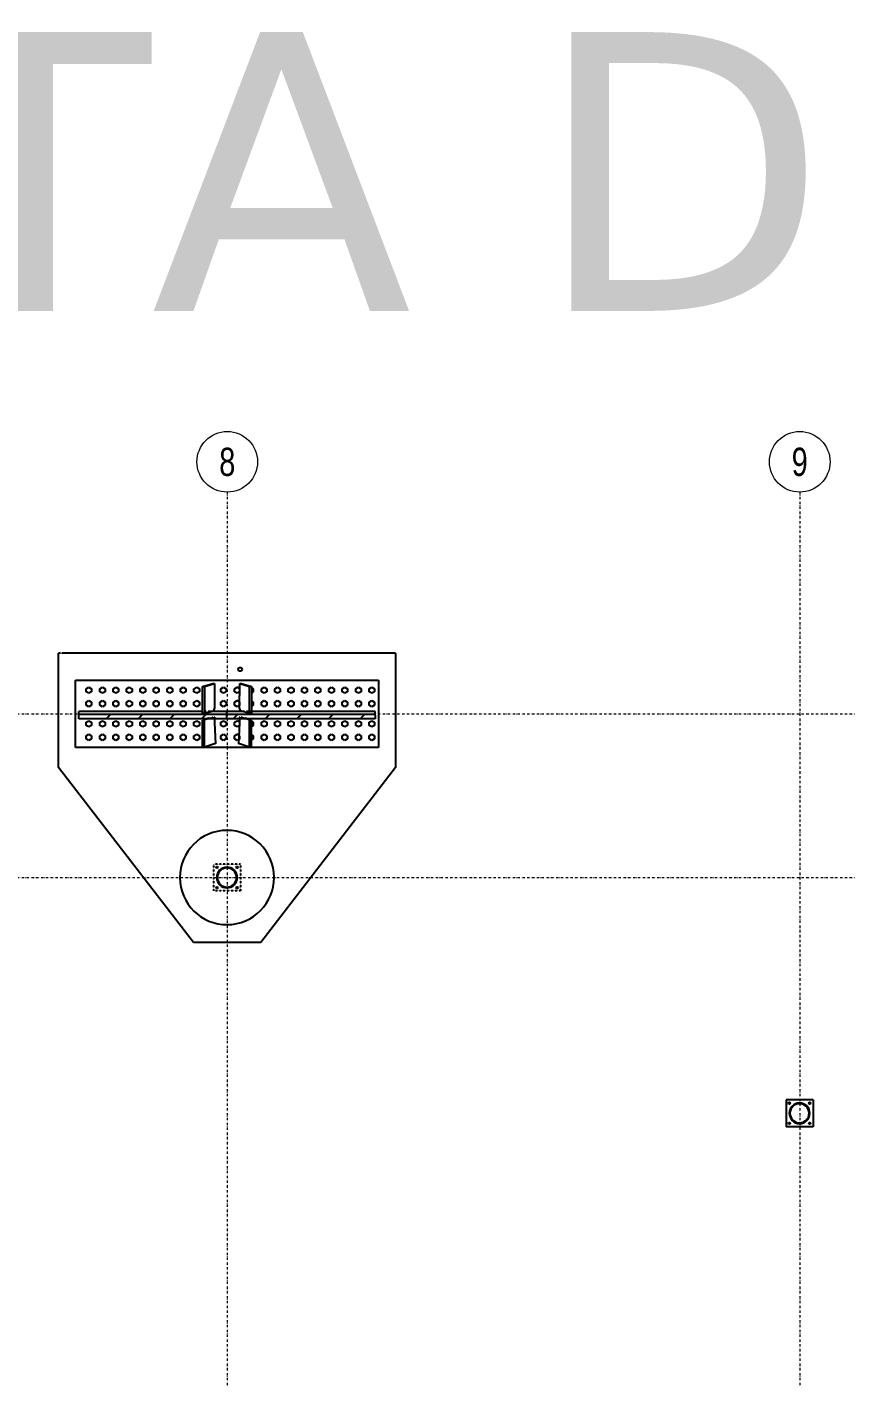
# Model space of a CAD drawing. Header units: millimetres. Extents: x 1541 to 289025, y -12015 to 47026.
# Drawn here: x 32009 to 32891, y -10231 to -8778 of the extents above; entities that cross this region are included whole.
import ezdxf
from ezdxf.enums import TextEntityAlignment as Align

# ---------------------------------------------------------------- set-up
doc = ezdxf.new("R2010")
doc.units = ezdxf.units.MM
doc.header["$LTSCALE"] = 0.1
for name, pattern in [('ACAD_ISO02W100', [15, 12, -3]), ('DASHDOTX2', [50.8, 25.4, -12.7, 0, -12.7]), ('DXK_LINE_DOT2', [3.9198, 1.9599, -1.9599]), ('Grid Line', [3.33375, 1.905, -0.47625, 0.47625, -0.47625])]:
    doc.linetypes.add(name, pattern=pattern)
doc.layers.get('0').update_dxf_attribs({"color": 255})
doc.layers.add('COTAS', color=8, linetype='Continuous')
doc.layers.add('TEXTO GENRAL', color=3, linetype='Continuous')
doc.layers.add('E_EJES', color=8, linetype='Continuous', lineweight=9)
doc.layers.add('E_EJES-1', color=8, linetype='Grid Line', lineweight=9)
doc.styles.add('Swis721 LtCn BT_1', font='swisscl.ttf', dxfattribs={"height": 0.42})
doc.styles.add('TEXTO GENERAL', font='verdana.ttf', dxfattribs={"height": 0.9})

# ---------------------------------------------------------------- blocks, each defined once
blk = doc.blocks.new('Grid - CNI_NOMBRE EJES-372759-_26_00m_LOC COLUMNAS Y MUROS PISO 7')
at = {"layer": 'E_EJES'}
blk.add_circle((0, 0), 0.003, dxfattribs=at)

msp = doc.modelspace()

# ---------------------------------------------------------------- hatches: boundary and pattern name
at = {"linetype": 'Continuous'}
h = msp.add_hatch(dxfattribs=at)
h.set_pattern_fill('', scale=7.611392, style=0, pattern_type=0)
h.set_pattern_definition([(45, (32065.053, -9517.53), (-17.088, 17.088), [])])
h.paths.add_polyline_path([(32384, -9517.5), (32065.1, -9517.5), (32065.1, -9518.3), (32065.2, -9522.2), (32383.8, -9522.2), (32384, -9518.3)])
h = msp.add_hatch(dxfattribs=at)
h.set_pattern_fill('', scale=7.611392, style=0, pattern_type=0)
h.set_pattern_definition([(45, (32235.357, -9690.706), (-17.088, 17.088), [])])
h.paths.add_polyline_path([(32235.6, -9692.9), (32235.4, -9690.7), (32234.7, -9688.6), (32233.7, -9686.7), (32232.3, -9685), (32230.7, -9683.7), (32228.7, -9682.6), (32226.7, -9682), (32224.5, -9681.8), (32222.4, -9682), (32220.3, -9682.6), (32218.4, -9683.7), (32216.7, -9685), (32215.3, -9686.7), (32214.3, -9688.6), (32213.7, -9690.7), (32213.5, -9692.9), (32213.7, -9695), (32214.3, -9697.1), (32215.3, -9699), (32216.7, -9700.7), (32218.4, -9702.1), (32220.3, -9703.1), (32222.4, -9703.7), (32224.5, -9703.9), (32226.7, -9703.7), (32228.7, -9703.1), (32230.7, -9702.1), (32232.3, -9700.7), (32233.7, -9699), (32234.7, -9697.1), (32235.4, -9695)])
h.paths.add_polyline_path([(32234.1, -9696.8), (32233.1, -9698.6), (32231.8, -9700.2), (32230.3, -9701.5), (32228.5, -9702.4), (32226.5, -9703), (32224.5, -9703.2), (32222.5, -9703), (32220.6, -9702.4), (32218.8, -9701.5), (32217.2, -9700.2), (32215.9, -9698.6), (32215, -9696.8), (32214.4, -9694.9), (32214.2, -9692.9), (32214.4, -9690.8), (32215, -9688.9), (32215.9, -9687.1), (32217.2, -9685.6), (32218.8, -9684.3), (32220.6, -9683.3), (32222.5, -9682.7), (32224.5, -9682.5), (32226.5, -9682.7), (32228.5, -9683.3), (32230.3, -9684.3), (32231.8, -9685.6), (32233.1, -9687.1), (32234.1, -9688.9), (32234.6, -9690.8), (32234.8, -9692.9), (32234.6, -9694.9)])
h = msp.add_hatch(color=96, dxfattribs=at)
h.paths.add_polyline_path([(32851.7, -9946.6), (32851.5, -9944.4), (32850.9, -9942.4), (32849.9, -9940.4), (32848.5, -9938.8), (32846.8, -9937.4), (32844.9, -9936.4), (32842.8, -9935.7), (32840.7, -9935.5), (32838.5, -9935.7), (32836.4, -9936.4), (32834.5, -9937.4), (32832.9, -9938.8), (32831.5, -9940.4), (32830.5, -9942.4), (32829.8, -9944.4), (32829.6, -9946.6), (32829.8, -9948.7), (32830.5, -9950.8), (32831.5, -9952.7), (32832.9, -9954.4), (32834.5, -9955.8), (32836.4, -9956.8), (32838.5, -9957.4), (32840.7, -9957.6), (32842.8, -9957.4), (32844.9, -9956.8), (32846.8, -9955.8), (32848.5, -9954.4), (32849.9, -9952.7), (32850.9, -9950.8), (32851.5, -9948.7)])
h.paths.add_polyline_path([(32850.2, -9950.5), (32849.3, -9952.3), (32848, -9953.9), (32846.4, -9955.2), (32844.6, -9956.1), (32842.7, -9956.7), (32840.7, -9956.9), (32838.7, -9956.7), (32836.7, -9956.1), (32834.9, -9955.2), (32833.4, -9953.9), (32832.1, -9952.3), (32831.1, -9950.5), (32830.5, -9948.6), (32830.3, -9946.6), (32830.5, -9944.6), (32831.1, -9942.6), (32832.1, -9940.8), (32833.4, -9939.3), (32834.9, -9938), (32836.7, -9937), (32838.7, -9936.5), (32840.7, -9936.3), (32842.7, -9936.5), (32844.6, -9937), (32846.4, -9938), (32848, -9939.3), (32849.3, -9940.8), (32850.2, -9942.6), (32850.8, -9944.6), (32851, -9946.6), (32850.8, -9948.6)])

# ---------------------------------------------------------------- linework, layer by layer
at = {"color": 2, "linetype": 'Continuous'}
for p, q in [((32043.3, -9574.7), (32043.3, -9451.5)), ((32405.7, -9451.5), (32046.9, -9451.5)), ((32405.7, -9451.5), (32405.7, -9574.7)), ((32061.4, -9553), (32061.4, -9480.5)), ((32061.4, -9480.5), (32387.6, -9480.5)), ((32198.3, -9487.4), (32209.1, -9484.2)), ((32198.3, -9487.4), (32200.2, -9487.3)), ((32198.3, -9516.4), (32198.3, -9487.4)), ((32200.2, -9487.3), (32210.9, -9484.2)), ((32200.2, -9487.3), (32200.2, -9516.3)), ((32209.1, -9484.2), (32210.9, -9484.2)), ((32210.9, -9484.2), (32210.9, -9510.3)), ((32238.1, -9510.3), (32238.2, -9484.2)), ((32238.2, -9484.2), (32239.9, -9484.2)), ((32238.2, -9484.2), (32248.9, -9487.3)), ((32239.9, -9484.2), (32250.8, -9487.4)), ((32248.9, -9516.3), (32248.9, -9487.3)), ((32248.9, -9487.3), (32250.8, -9487.4)), ((32250.8, -9487.4), (32250.8, -9516.4)), ((32387.6, -9480.5), (32387.6, -9553)), ((32065.1, -9517.5), (32065.1, -9514.4)), ((32198.3, -9514.4), (32065.1, -9514.4)), ((32065.1, -9518.3), (32065.1, -9517.5)), ((32384, -9517.5), (32065.1, -9517.5)), ((32065.1, -9522.2), (32065.1, -9518.3)), ((32065.2, -9522.2), (32065.1, -9518.3)), ((32200.2, -9516.3), (32198.3, -9516.4)), ((32200.2, -9516.3), (32210.1, -9513.4)), ((32242.2, -9514.4), (32206.8, -9514.4)), ((32210.9, -9510.3), (32210.1, -9513.4)), ((32210.9, -9520.2), (32211, -9522.2)), ((32238.9, -9513.4), (32238.1, -9510.3)), ((32238.1, -9520.2), (32238.1, -9522.2)), ((32248.9, -9516.3), (32238.9, -9513.4)), ((32250.8, -9516.4), (32248.9, -9516.3)), ((32384, -9514.4), (32250.8, -9514.4)), ((32384, -9518.3), (32383.8, -9522.2)), ((32384, -9517.5), (32384, -9514.4)), ((32384, -9518.3), (32384, -9517.5)), ((32384, -9518.3), (32384, -9522.2)), ((32065.2, -9522.2), (32065.1, -9522.2)), ((32383.8, -9522.2), (32065.2, -9522.2)), ((32202.5, -9522.2), (32198.3, -9523.5)), ((32198.3, -9523.5), (32200.2, -9523.4)), ((32198.3, -9552.6), (32198.3, -9523.5)), ((32204.3, -9522.2), (32200.2, -9523.4)), ((32200.2, -9552.5), (32200.2, -9523.4)), ((32211, -9522.2), (32211.2, -9526.4)), ((32211.2, -9526.4), (32212.2, -9548.9)), ((32237.9, -9526.4), (32236.8, -9548.9)), ((32238.1, -9522.2), (32237.9, -9526.4)), ((32248.9, -9523.4), (32244.8, -9522.2)), ((32250.8, -9523.5), (32246.5, -9522.2)), ((32248.9, -9552.5), (32248.9, -9523.4)), ((32248.9, -9523.4), (32250.8, -9523.5)), ((32250.8, -9552.6), (32250.8, -9523.5)), ((32384, -9522.2), (32383.8, -9522.2)), ((32211.2, -9549.2), (32200.2, -9552.5)), ((32212.2, -9548.9), (32211.2, -9549.2)), ((32237.9, -9549.2), (32236.8, -9548.9)), ((32248.9, -9552.5), (32237.9, -9549.2)), ((32387.6, -9553), (32061.4, -9553)), ((32198.3, -9552.6), (32200.2, -9552.5)), ((32248.9, -9552.5), (32250.8, -9552.6)), ((32188.3, -9763), (32043.3, -9574.7)), ((32405.7, -9574.7), (32260.8, -9763)), ((32260.8, -9763), (32188.3, -9763)), ((32855.2, -9932.1), (32826.2, -9932.1)), ((32826.2, -9932.1), (32826.2, -9961.1)), ((32855.2, -9932.1), (32855.2, -9961.1)), ((32855.2, -9961.1), (32826.2, -9961.1))]:
    msp.add_line(p, q, dxfattribs=at)
at = {"color": 7, "linetype": 'DXK_LINE_DOT2'}
for p, q in [((32046.9, -9451.5), (32043.3, -9451.5)), ((32206.8, -9514.4), (32198.3, -9514.4)), ((32209.1, -9520.2), (32202.5, -9522.2)), ((32210.9, -9520.2), (32204.3, -9522.2)), ((32210.9, -9520.2), (32209.1, -9520.2)), ((32239.9, -9520.2), (32238.1, -9520.2)), ((32244.8, -9522.2), (32238.1, -9520.2)), ((32246.5, -9522.2), (32239.9, -9520.2)), ((32250.8, -9514.4), (32242.2, -9514.4)), ((32239, -9678.4), (32210, -9678.4)), ((32210, -9678.4), (32210, -9707.4)), ((32239, -9678.4), (32239, -9707.4)), ((32239, -9707.4), (32210, -9707.4))]:
    msp.add_line(p, q, dxfattribs=at)
at = {"color": 7, "linetype": 'Continuous'}
for p, q in [((32073, -9489.7), (32075.9, -9488)), ((32073, -9493), (32073, -9489.7)), ((32075.9, -9488), (32078.8, -9489.7)), ((32078.8, -9489.7), (32078.8, -9493)), ((32087.5, -9489.7), (32090.4, -9488)), ((32087.5, -9493), (32087.5, -9489.7)), ((32090.4, -9488), (32093.3, -9489.7)), ((32093.3, -9489.7), (32093.3, -9493)), ((32102, -9489.7), (32104.9, -9488)), ((32102, -9493), (32102, -9489.7)), ((32104.9, -9488), (32107.8, -9489.7)), ((32107.8, -9489.7), (32107.8, -9493)), ((32116.5, -9489.7), (32119.4, -9488)), ((32116.5, -9493), (32116.5, -9489.7)), ((32119.4, -9488), (32122.3, -9489.7)), ((32122.3, -9489.7), (32122.3, -9493)), ((32131, -9489.7), (32133.9, -9488)), ((32131, -9493), (32131, -9489.7)), ((32133.9, -9488), (32136.8, -9489.7)), ((32136.8, -9489.7), (32136.8, -9493)), ((32145.5, -9489.7), (32148.4, -9488)), ((32145.5, -9493), (32145.5, -9489.7)), ((32148.4, -9488), (32151.3, -9489.7)), ((32151.3, -9489.7), (32151.3, -9493)), ((32160, -9489.7), (32162.9, -9488)), ((32160, -9493), (32160, -9489.7)), ((32162.9, -9488), (32165.8, -9489.7)), ((32165.8, -9489.7), (32165.8, -9493)), ((32174.5, -9489.7), (32177.4, -9488)), ((32174.5, -9493), (32174.5, -9489.7)), ((32177.4, -9488), (32180.3, -9489.7)), ((32180.3, -9489.7), (32180.3, -9493)), ((32189, -9489.7), (32191.9, -9488)), ((32189, -9493), (32189, -9489.7)), ((32191.9, -9488), (32194.8, -9489.7)), ((32194.8, -9489.7), (32194.8, -9493)), ((32218, -9489.7), (32220.9, -9488)), ((32218, -9493), (32218, -9489.7)), ((32220.9, -9488), (32223.8, -9489.7)), ((32223.8, -9489.7), (32223.8, -9493)), ((32232.5, -9489.7), (32235.4, -9488)), ((32232.5, -9493), (32232.5, -9489.7)), ((32238.3, -9489.7), (32235.4, -9488)), ((32238.3, -9493), (32238.3, -9489.7)), ((32250.8, -9488.5), (32252.8, -9489.7)), ((32252.8, -9489.7), (32252.8, -9493)), ((32261.5, -9489.7), (32264.4, -9488)), ((32261.5, -9493), (32261.5, -9489.7)), ((32264.4, -9488), (32267.3, -9489.7)), ((32267.3, -9489.7), (32267.3, -9493)), ((32276, -9489.7), (32278.9, -9488)), ((32276, -9493), (32276, -9489.7)), ((32278.9, -9488), (32281.8, -9489.7)), ((32281.8, -9489.7), (32281.8, -9493)), ((32290.5, -9489.7), (32293.4, -9488)), ((32290.5, -9493), (32290.5, -9489.7)), ((32293.4, -9488), (32296.3, -9489.7)), ((32296.3, -9489.7), (32296.3, -9493)), ((32305, -9489.7), (32307.9, -9488)), ((32305, -9493), (32305, -9489.7)), ((32307.9, -9488), (32310.8, -9489.7)), ((32310.8, -9489.7), (32310.8, -9493)), ((32319.5, -9489.7), (32322.4, -9488)), ((32319.5, -9493), (32319.5, -9489.7)), ((32322.4, -9488), (32325.3, -9489.7)), ((32325.3, -9489.7), (32325.3, -9493)), ((32334, -9489.7), (32336.9, -9488)), ((32334, -9493), (32334, -9489.7)), ((32336.9, -9488), (32339.8, -9489.7)), ((32339.8, -9489.7), (32339.8, -9493)), ((32348.5, -9489.7), (32351.4, -9488)), ((32348.5, -9493), (32348.5, -9489.7)), ((32351.4, -9488), (32354.3, -9489.7)), ((32354.3, -9489.7), (32354.3, -9493)), ((32363, -9489.7), (32365.9, -9488)), ((32363, -9493), (32363, -9489.7)), ((32365.9, -9488), (32368.8, -9489.7)), ((32368.8, -9489.7), (32368.8, -9493)), ((32377.5, -9489.7), (32380.4, -9488)), ((32377.5, -9493), (32377.5, -9489.7)), ((32380.4, -9488), (32383.3, -9489.7)), ((32383.3, -9489.7), (32383.3, -9493)), ((32075.9, -9494.7), (32073, -9493)), ((32073, -9504.2), (32075.9, -9502.5)), ((32073, -9507.5), (32073, -9504.2)), ((32078.8, -9493), (32075.9, -9494.7)), ((32075.9, -9502.5), (32078.8, -9504.2)), ((32078.8, -9504.2), (32078.8, -9507.5)), ((32090.4, -9494.7), (32087.5, -9493)), ((32087.5, -9504.2), (32090.4, -9502.5)), ((32087.5, -9507.5), (32087.5, -9504.2)), ((32093.3, -9493), (32090.4, -9494.7)), ((32090.4, -9502.5), (32093.3, -9504.2)), ((32093.3, -9504.2), (32093.3, -9507.5)), ((32104.9, -9494.7), (32102, -9493)), ((32102, -9504.2), (32104.9, -9502.5)), ((32102, -9507.5), (32102, -9504.2)), ((32107.8, -9493), (32104.9, -9494.7)), ((32104.9, -9502.5), (32107.8, -9504.2)), ((32107.8, -9504.2), (32107.8, -9507.5)), ((32119.4, -9494.7), (32116.5, -9493)), ((32116.5, -9504.2), (32119.4, -9502.5)), ((32116.5, -9507.5), (32116.5, -9504.2)), ((32122.3, -9493), (32119.4, -9494.7)), ((32119.4, -9502.5), (32122.3, -9504.2)), ((32122.3, -9504.2), (32122.3, -9507.5)), ((32133.9, -9494.7), (32131, -9493)), ((32131, -9504.2), (32133.9, -9502.5)), ((32131, -9507.5), (32131, -9504.2)), ((32136.8, -9493), (32133.9, -9494.7)), ((32133.9, -9502.5), (32136.8, -9504.2)), ((32136.8, -9504.2), (32136.8, -9507.5)), ((32148.4, -9494.7), (32145.5, -9493)), ((32145.5, -9504.2), (32148.4, -9502.5)), ((32145.5, -9507.5), (32145.5, -9504.2)), ((32151.3, -9493), (32148.4, -9494.7)), ((32148.4, -9502.5), (32151.3, -9504.2)), ((32151.3, -9504.2), (32151.3, -9507.5)), ((32162.9, -9494.7), (32160, -9493)), ((32160, -9504.2), (32162.9, -9502.5)), ((32160, -9507.5), (32160, -9504.2)), ((32165.8, -9493), (32162.9, -9494.7)), ((32162.9, -9502.5), (32165.8, -9504.2)), ((32165.8, -9504.2), (32165.8, -9507.5)), ((32177.4, -9494.7), (32174.5, -9493)), ((32174.5, -9504.2), (32177.4, -9502.5)), ((32174.5, -9507.5), (32174.5, -9504.2)), ((32180.3, -9493), (32177.4, -9494.7)), ((32177.4, -9502.5), (32180.3, -9504.2)), ((32180.3, -9504.2), (32180.3, -9507.5)), ((32191.9, -9494.7), (32189, -9493)), ((32189, -9504.2), (32191.9, -9502.5)), ((32189, -9507.5), (32189, -9504.2)), ((32194.8, -9493), (32191.9, -9494.7)), ((32191.9, -9502.5), (32194.8, -9504.2)), ((32194.8, -9504.2), (32194.8, -9507.5)), ((32220.9, -9494.7), (32218, -9493)), ((32218, -9504.2), (32220.9, -9502.5)), ((32218, -9507.5), (32218, -9504.2)), ((32223.8, -9493), (32220.9, -9494.7)), ((32220.9, -9502.5), (32223.8, -9504.2)), ((32223.8, -9504.2), (32223.8, -9507.5)), ((32235.4, -9494.7), (32232.5, -9493)), ((32232.5, -9504.2), (32235.4, -9502.5)), ((32232.5, -9507.5), (32232.5, -9504.2)), ((32238.3, -9493), (32235.4, -9494.7)), ((32238.3, -9504.2), (32235.4, -9502.5)), ((32238.3, -9507.5), (32238.3, -9504.2)), ((32252.8, -9493), (32250.8, -9494.2)), ((32250.8, -9503), (32252.8, -9504.2)), ((32252.8, -9504.2), (32252.8, -9507.5)), ((32264.4, -9494.7), (32261.5, -9493)), ((32261.5, -9504.2), (32264.4, -9502.5)), ((32261.5, -9507.5), (32261.5, -9504.2)), ((32267.3, -9493), (32264.4, -9494.7)), ((32264.4, -9502.5), (32267.3, -9504.2)), ((32267.3, -9504.2), (32267.3, -9507.5)), ((32278.9, -9494.7), (32276, -9493)), ((32276, -9504.2), (32278.9, -9502.5)), ((32276, -9507.5), (32276, -9504.2)), ((32281.8, -9493), (32278.9, -9494.7)), ((32278.9, -9502.5), (32281.8, -9504.2)), ((32281.8, -9504.2), (32281.8, -9507.5)), ((32293.4, -9494.7), (32290.5, -9493)), ((32290.5, -9504.2), (32293.4, -9502.5)), ((32290.5, -9507.5), (32290.5, -9504.2)), ((32296.3, -9493), (32293.4, -9494.7)), ((32293.4, -9502.5), (32296.3, -9504.2)), ((32296.3, -9504.2), (32296.3, -9507.5)), ((32307.9, -9494.7), (32305, -9493)), ((32305, -9504.2), (32307.9, -9502.5)), ((32305, -9507.5), (32305, -9504.2)), ((32310.8, -9493), (32307.9, -9494.7)), ((32307.9, -9502.5), (32310.8, -9504.2)), ((32310.8, -9504.2), (32310.8, -9507.5)), ((32322.4, -9494.7), (32319.5, -9493)), ((32319.5, -9504.2), (32322.4, -9502.5)), ((32319.5, -9507.5), (32319.5, -9504.2)), ((32325.3, -9493), (32322.4, -9494.7)), ((32322.4, -9502.5), (32325.3, -9504.2)), ((32325.3, -9504.2), (32325.3, -9507.5)), ((32336.9, -9494.7), (32334, -9493)), ((32334, -9504.2), (32336.9, -9502.5)), ((32334, -9507.5), (32334, -9504.2)), ((32339.8, -9493), (32336.9, -9494.7)), ((32336.9, -9502.5), (32339.8, -9504.2)), ((32339.8, -9504.2), (32339.8, -9507.5)), ((32351.4, -9494.7), (32348.5, -9493)), ((32348.5, -9504.2), (32351.4, -9502.5)), ((32348.5, -9507.5), (32348.5, -9504.2)), ((32354.3, -9493), (32351.4, -9494.7)), ((32351.4, -9502.5), (32354.3, -9504.2)), ((32354.3, -9504.2), (32354.3, -9507.5)), ((32365.9, -9494.7), (32363, -9493)), ((32363, -9504.2), (32365.9, -9502.5)), ((32363, -9507.5), (32363, -9504.2)), ((32368.8, -9493), (32365.9, -9494.7)), ((32365.9, -9502.5), (32368.8, -9504.2)), ((32368.8, -9504.2), (32368.8, -9507.5)), ((32380.4, -9494.7), (32377.5, -9493)), ((32377.5, -9504.2), (32380.4, -9502.5)), ((32377.5, -9507.5), (32377.5, -9504.2)), ((32383.3, -9493), (32380.4, -9494.7)), ((32380.4, -9502.5), (32383.3, -9504.2)), ((32383.3, -9504.2), (32383.3, -9507.5)), ((32075.9, -9509.2), (32073, -9507.5)), ((32078.8, -9507.5), (32075.9, -9509.2)), ((32090.4, -9509.2), (32087.5, -9507.5)), ((32093.3, -9507.5), (32090.4, -9509.2)), ((32104.9, -9509.2), (32102, -9507.5)), ((32107.8, -9507.5), (32104.9, -9509.2)), ((32119.4, -9509.2), (32116.5, -9507.5)), ((32122.3, -9507.5), (32119.4, -9509.2)), ((32133.9, -9509.2), (32131, -9507.5)), ((32136.8, -9507.5), (32133.9, -9509.2)), ((32148.4, -9509.2), (32145.5, -9507.5)), ((32151.3, -9507.5), (32148.4, -9509.2)), ((32162.9, -9509.2), (32160, -9507.5)), ((32165.8, -9507.5), (32162.9, -9509.2)), ((32177.4, -9509.2), (32174.5, -9507.5)), ((32180.3, -9507.5), (32177.4, -9509.2)), ((32191.9, -9509.2), (32189, -9507.5)), ((32194.8, -9507.5), (32191.9, -9509.2)), ((32220.9, -9509.2), (32218, -9507.5)), ((32223.8, -9507.5), (32220.9, -9509.2)), ((32235.4, -9509.2), (32232.5, -9507.5)), ((32238.3, -9507.5), (32235.4, -9509.2)), ((32252.8, -9507.5), (32250.8, -9508.7)), ((32264.4, -9509.2), (32261.5, -9507.5)), ((32267.3, -9507.5), (32264.4, -9509.2)), ((32278.9, -9509.2), (32276, -9507.5)), ((32281.8, -9507.5), (32278.9, -9509.2)), ((32293.4, -9509.2), (32290.5, -9507.5)), ((32296.3, -9507.5), (32293.4, -9509.2)), ((32307.9, -9509.2), (32305, -9507.5)), ((32310.8, -9507.5), (32307.9, -9509.2)), ((32322.4, -9509.2), (32319.5, -9507.5)), ((32325.3, -9507.5), (32322.4, -9509.2)), ((32336.9, -9509.2), (32334, -9507.5)), ((32339.8, -9507.5), (32336.9, -9509.2)), ((32351.4, -9509.2), (32348.5, -9507.5)), ((32354.3, -9507.5), (32351.4, -9509.2)), ((32365.9, -9509.2), (32363, -9507.5)), ((32368.8, -9507.5), (32365.9, -9509.2)), ((32380.4, -9509.2), (32377.5, -9507.5)), ((32383.3, -9507.5), (32380.4, -9509.2)), ((32073, -9525.9), (32075.9, -9524.2)), ((32073, -9529.3), (32073, -9525.9)), ((32075.9, -9530.9), (32073, -9529.3)), ((32075.9, -9524.2), (32078.8, -9525.9)), ((32078.8, -9529.3), (32075.9, -9530.9)), ((32078.8, -9525.9), (32078.8, -9529.3)), ((32087.5, -9525.9), (32090.4, -9524.2)), ((32087.5, -9529.3), (32087.5, -9525.9)), ((32090.4, -9530.9), (32087.5, -9529.3)), ((32090.4, -9524.2), (32093.3, -9525.9)), ((32093.3, -9529.3), (32090.4, -9530.9)), ((32093.3, -9525.9), (32093.3, -9529.3)), ((32102, -9525.9), (32104.9, -9524.2)), ((32102, -9529.3), (32102, -9525.9)), ((32104.9, -9530.9), (32102, -9529.3)), ((32104.9, -9524.2), (32107.8, -9525.9)), ((32107.8, -9529.3), (32104.9, -9530.9)), ((32107.8, -9525.9), (32107.8, -9529.3)), ((32116.5, -9525.9), (32119.4, -9524.2)), ((32116.5, -9529.3), (32116.5, -9525.9)), ((32119.4, -9530.9), (32116.5, -9529.3)), ((32119.4, -9524.2), (32122.3, -9525.9)), ((32122.3, -9529.3), (32119.4, -9530.9)), ((32122.3, -9525.9), (32122.3, -9529.3)), ((32131, -9525.9), (32133.9, -9524.2)), ((32131, -9529.3), (32131, -9525.9)), ((32133.9, -9530.9), (32131, -9529.3)), ((32133.9, -9524.2), (32136.8, -9525.9)), ((32136.8, -9529.3), (32133.9, -9530.9)), ((32136.8, -9525.9), (32136.8, -9529.3)), ((32145.5, -9525.9), (32148.4, -9524.2)), ((32145.5, -9529.3), (32145.5, -9525.9)), ((32148.4, -9530.9), (32145.5, -9529.3)), ((32148.4, -9524.2), (32151.3, -9525.9)), ((32151.3, -9529.3), (32148.4, -9530.9)), ((32151.3, -9525.9), (32151.3, -9529.3)), ((32160, -9525.9), (32162.9, -9524.2)), ((32160, -9529.3), (32160, -9525.9)), ((32162.9, -9530.9), (32160, -9529.3)), ((32162.9, -9524.2), (32165.8, -9525.9)), ((32165.8, -9529.3), (32162.9, -9530.9)), ((32165.8, -9525.9), (32165.8, -9529.3)), ((32174.5, -9525.9), (32177.4, -9524.2)), ((32174.5, -9529.3), (32174.5, -9525.9)), ((32177.4, -9530.9), (32174.5, -9529.3)), ((32177.4, -9524.2), (32180.3, -9525.9)), ((32180.3, -9529.3), (32177.4, -9530.9)), ((32180.3, -9525.9), (32180.3, -9529.3)), ((32189, -9525.9), (32191.9, -9524.2)), ((32189, -9529.3), (32189, -9525.9)), ((32191.9, -9530.9), (32189, -9529.3)), ((32191.9, -9524.2), (32194.8, -9525.9)), ((32194.8, -9529.3), (32191.9, -9530.9)), ((32194.8, -9525.9), (32194.8, -9529.3)), ((32218, -9525.9), (32220.9, -9524.2)), ((32218, -9529.3), (32218, -9525.9)), ((32220.9, -9530.9), (32218, -9529.3)), ((32220.9, -9524.2), (32223.8, -9525.9)), ((32223.8, -9529.3), (32220.9, -9530.9)), ((32223.8, -9525.9), (32223.8, -9529.3)), ((32232.5, -9525.9), (32235.4, -9524.2)), ((32232.5, -9529.3), (32232.5, -9525.9)), ((32235.4, -9530.9), (32232.5, -9529.3)), ((32238.3, -9525.9), (32235.4, -9524.2)), ((32238.3, -9529.3), (32235.4, -9530.9)), ((32238.3, -9529.3), (32238.3, -9525.9)), ((32250.8, -9524.7), (32252.8, -9525.9)), ((32252.8, -9529.3), (32250.8, -9530.4)), ((32252.8, -9525.9), (32252.8, -9529.3)), ((32261.5, -9525.9), (32264.4, -9524.2)), ((32261.5, -9529.3), (32261.5, -9525.9)), ((32264.4, -9530.9), (32261.5, -9529.3)), ((32264.4, -9524.2), (32267.3, -9525.9)), ((32267.3, -9529.3), (32264.4, -9530.9)), ((32267.3, -9525.9), (32267.3, -9529.3)), ((32276, -9525.9), (32278.9, -9524.2)), ((32276, -9529.3), (32276, -9525.9)), ((32278.9, -9530.9), (32276, -9529.3)), ((32278.9, -9524.2), (32281.8, -9525.9)), ((32281.8, -9529.3), (32278.9, -9530.9)), ((32281.8, -9525.9), (32281.8, -9529.3)), ((32290.5, -9525.9), (32293.4, -9524.2)), ((32290.5, -9529.3), (32290.5, -9525.9)), ((32293.4, -9530.9), (32290.5, -9529.3)), ((32293.4, -9524.2), (32296.3, -9525.9)), ((32296.3, -9529.3), (32293.4, -9530.9)), ((32296.3, -9525.9), (32296.3, -9529.3)), ((32305, -9525.9), (32307.9, -9524.2)), ((32305, -9529.3), (32305, -9525.9)), ((32307.9, -9530.9), (32305, -9529.3)), ((32307.9, -9524.2), (32310.8, -9525.9)), ((32310.8, -9529.3), (32307.9, -9530.9)), ((32310.8, -9525.9), (32310.8, -9529.3)), ((32319.5, -9525.9), (32322.4, -9524.2)), ((32319.5, -9529.3), (32319.5, -9525.9)), ((32322.4, -9530.9), (32319.5, -9529.3)), ((32322.4, -9524.2), (32325.3, -9525.9)), ((32325.3, -9529.3), (32322.4, -9530.9)), ((32325.3, -9525.9), (32325.3, -9529.3)), ((32334, -9525.9), (32336.9, -9524.2)), ((32334, -9529.3), (32334, -9525.9)), ((32336.9, -9530.9), (32334, -9529.3)), ((32336.9, -9524.2), (32339.8, -9525.9)), ((32339.8, -9529.3), (32336.9, -9530.9)), ((32339.8, -9525.9), (32339.8, -9529.3)), ((32348.5, -9525.9), (32351.4, -9524.2)), ((32348.5, -9529.3), (32348.5, -9525.9)), ((32351.4, -9530.9), (32348.5, -9529.3)), ((32351.4, -9524.2), (32354.3, -9525.9)), ((32354.3, -9529.3), (32351.4, -9530.9)), ((32354.3, -9525.9), (32354.3, -9529.3)), ((32363, -9525.9), (32365.9, -9524.2)), ((32363, -9529.3), (32363, -9525.9)), ((32365.9, -9530.9), (32363, -9529.3)), ((32365.9, -9524.2), (32368.8, -9525.9)), ((32368.8, -9529.3), (32365.9, -9530.9)), ((32368.8, -9525.9), (32368.8, -9529.3)), ((32377.5, -9525.9), (32380.4, -9524.2)), ((32377.5, -9529.3), (32377.5, -9525.9)), ((32380.4, -9530.9), (32377.5, -9529.3)), ((32380.4, -9524.2), (32383.3, -9525.9)), ((32383.3, -9529.3), (32380.4, -9530.9)), ((32383.3, -9525.9), (32383.3, -9529.3)), ((32073, -9540.4), (32075.9, -9538.7)), ((32073, -9543.8), (32073, -9540.4)), ((32075.9, -9545.4), (32073, -9543.8)), ((32075.9, -9538.7), (32078.8, -9540.4)), ((32078.8, -9543.8), (32075.9, -9545.4)), ((32078.8, -9540.4), (32078.8, -9543.8)), ((32087.5, -9540.4), (32090.4, -9538.7)), ((32087.5, -9543.8), (32087.5, -9540.4)), ((32090.4, -9545.4), (32087.5, -9543.8)), ((32090.4, -9538.7), (32093.3, -9540.4)), ((32093.3, -9543.8), (32090.4, -9545.4)), ((32093.3, -9540.4), (32093.3, -9543.8)), ((32102, -9540.4), (32104.9, -9538.7)), ((32102, -9543.8), (32102, -9540.4)), ((32104.9, -9545.4), (32102, -9543.8)), ((32104.9, -9538.7), (32107.8, -9540.4)), ((32107.8, -9543.8), (32104.9, -9545.4)), ((32107.8, -9540.4), (32107.8, -9543.8)), ((32116.5, -9540.4), (32119.4, -9538.7)), ((32116.5, -9543.8), (32116.5, -9540.4)), ((32119.4, -9545.4), (32116.5, -9543.8)), ((32119.4, -9538.7), (32122.3, -9540.4)), ((32122.3, -9543.8), (32119.4, -9545.4)), ((32122.3, -9540.4), (32122.3, -9543.8)), ((32131, -9540.4), (32133.9, -9538.7)), ((32131, -9543.8), (32131, -9540.4)), ((32133.9, -9545.4), (32131, -9543.8)), ((32133.9, -9538.7), (32136.8, -9540.4)), ((32136.8, -9543.8), (32133.9, -9545.4)), ((32136.8, -9540.4), (32136.8, -9543.8)), ((32145.5, -9540.4), (32148.4, -9538.7)), ((32145.5, -9543.8), (32145.5, -9540.4)), ((32148.4, -9545.4), (32145.5, -9543.8)), ((32148.4, -9538.7), (32151.3, -9540.4)), ((32151.3, -9543.8), (32148.4, -9545.4)), ((32151.3, -9540.4), (32151.3, -9543.8)), ((32160, -9540.4), (32162.9, -9538.7)), ((32160, -9543.8), (32160, -9540.4)), ((32162.9, -9545.4), (32160, -9543.8)), ((32162.9, -9538.7), (32165.8, -9540.4)), ((32165.8, -9543.8), (32162.9, -9545.4)), ((32165.8, -9540.4), (32165.8, -9543.8)), ((32174.5, -9540.4), (32177.4, -9538.7)), ((32174.5, -9543.8), (32174.5, -9540.4)), ((32177.4, -9545.4), (32174.5, -9543.8)), ((32177.4, -9538.7), (32180.3, -9540.4)), ((32180.3, -9543.8), (32177.4, -9545.4)), ((32180.3, -9540.4), (32180.3, -9543.8)), ((32189, -9540.4), (32191.9, -9538.7)), ((32189, -9543.8), (32189, -9540.4)), ((32191.9, -9545.4), (32189, -9543.8)), ((32191.9, -9538.7), (32194.8, -9540.4)), ((32194.8, -9543.8), (32191.9, -9545.4)), ((32194.8, -9540.4), (32194.8, -9543.8)), ((32218, -9540.4), (32220.9, -9538.7)), ((32218, -9543.8), (32218, -9540.4)), ((32220.9, -9545.4), (32218, -9543.8)), ((32220.9, -9538.7), (32223.8, -9540.4)), ((32223.8, -9543.8), (32220.9, -9545.4)), ((32223.8, -9540.4), (32223.8, -9543.8)), ((32232.5, -9540.4), (32235.4, -9538.7)), ((32232.5, -9543.8), (32232.5, -9540.4)), ((32235.4, -9545.4), (32232.5, -9543.8)), ((32238.3, -9540.4), (32235.4, -9538.7)), ((32238.3, -9543.8), (32235.4, -9545.4)), ((32238.3, -9543.8), (32238.3, -9540.4)), ((32250.8, -9539.2), (32252.8, -9540.4)), ((32252.8, -9543.8), (32250.8, -9544.9)), ((32252.8, -9540.4), (32252.8, -9543.8)), ((32261.5, -9540.4), (32264.4, -9538.7)), ((32261.5, -9543.8), (32261.5, -9540.4)), ((32264.4, -9545.4), (32261.5, -9543.8)), ((32264.4, -9538.7), (32267.3, -9540.4)), ((32267.3, -9543.8), (32264.4, -9545.4)), ((32267.3, -9540.4), (32267.3, -9543.8)), ((32276, -9540.4), (32278.9, -9538.7)), ((32276, -9543.8), (32276, -9540.4)), ((32278.9, -9545.4), (32276, -9543.8)), ((32278.9, -9538.7), (32281.8, -9540.4)), ((32281.8, -9543.8), (32278.9, -9545.4)), ((32281.8, -9540.4), (32281.8, -9543.8)), ((32290.5, -9540.4), (32293.4, -9538.7)), ((32290.5, -9543.8), (32290.5, -9540.4)), ((32293.4, -9545.4), (32290.5, -9543.8)), ((32293.4, -9538.7), (32296.3, -9540.4)), ((32296.3, -9543.8), (32293.4, -9545.4)), ((32296.3, -9540.4), (32296.3, -9543.8)), ((32305, -9540.4), (32307.9, -9538.7)), ((32305, -9543.8), (32305, -9540.4)), ((32307.9, -9545.4), (32305, -9543.8)), ((32307.9, -9538.7), (32310.8, -9540.4)), ((32310.8, -9543.8), (32307.9, -9545.4)), ((32310.8, -9540.4), (32310.8, -9543.8)), ((32319.5, -9540.4), (32322.4, -9538.7)), ((32319.5, -9543.8), (32319.5, -9540.4)), ((32322.4, -9545.4), (32319.5, -9543.8)), ((32322.4, -9538.7), (32325.3, -9540.4)), ((32325.3, -9543.8), (32322.4, -9545.4)), ((32325.3, -9540.4), (32325.3, -9543.8)), ((32334, -9540.4), (32336.9, -9538.7)), ((32334, -9543.8), (32334, -9540.4)), ((32336.9, -9545.4), (32334, -9543.8)), ((32336.9, -9538.7), (32339.8, -9540.4)), ((32339.8, -9543.8), (32336.9, -9545.4)), ((32339.8, -9540.4), (32339.8, -9543.8)), ((32348.5, -9540.4), (32351.4, -9538.7)), ((32348.5, -9543.8), (32348.5, -9540.4)), ((32351.4, -9545.4), (32348.5, -9543.8)), ((32351.4, -9538.7), (32354.3, -9540.4)), ((32354.3, -9543.8), (32351.4, -9545.4)), ((32354.3, -9540.4), (32354.3, -9543.8)), ((32363, -9540.4), (32365.9, -9538.7)), ((32363, -9543.8), (32363, -9540.4)), ((32365.9, -9545.4), (32363, -9543.8)), ((32365.9, -9538.7), (32368.8, -9540.4)), ((32368.8, -9543.8), (32365.9, -9545.4)), ((32368.8, -9540.4), (32368.8, -9543.8)), ((32377.5, -9540.4), (32380.4, -9538.7)), ((32377.5, -9543.8), (32377.5, -9540.4)), ((32380.4, -9545.4), (32377.5, -9543.8)), ((32380.4, -9538.7), (32383.3, -9540.4)), ((32383.3, -9543.8), (32380.4, -9545.4)), ((32383.3, -9540.4), (32383.3, -9543.8)), ((32212.5, -9682), (32213.1, -9681)), ((32213.1, -9681), (32214.2, -9681)), ((32214.2, -9681), (32214.8, -9682)), ((32234.3, -9682), (32234.8, -9681)), ((32234.8, -9681), (32236, -9681)), ((32236, -9681), (32236.5, -9682)), ((32213.1, -9683), (32212.5, -9682)), ((32214.2, -9683), (32213.1, -9683)), ((32214.8, -9682), (32214.2, -9683)), ((32234.8, -9683), (32234.3, -9682)), ((32236, -9683), (32234.8, -9683)), ((32236.5, -9682), (32236, -9683)), ((32212.5, -9703.7), (32213.1, -9702.8)), ((32213.1, -9704.7), (32212.5, -9703.7)), ((32213.1, -9702.8), (32214.2, -9702.8)), ((32214.2, -9704.7), (32213.1, -9704.7)), ((32214.2, -9702.8), (32214.8, -9703.7)), ((32214.8, -9703.7), (32214.2, -9704.7)), ((32234.3, -9703.7), (32234.8, -9702.8)), ((32234.8, -9704.7), (32234.3, -9703.7)), ((32234.8, -9702.8), (32236, -9702.8)), ((32236, -9704.7), (32234.8, -9704.7)), ((32236, -9702.8), (32236.5, -9703.7)), ((32236.5, -9703.7), (32236, -9704.7)), ((32828.7, -9935.7), (32829.2, -9934.7)), ((32829.2, -9936.7), (32828.7, -9935.7)), ((32829.2, -9934.7), (32830.4, -9934.7)), ((32830.4, -9936.7), (32829.2, -9936.7)), ((32830.4, -9934.7), (32830.9, -9935.7)), ((32830.9, -9935.7), (32830.4, -9936.7)), ((32850.4, -9935.7), (32851, -9934.7)), ((32851, -9936.7), (32850.4, -9935.7)), ((32851, -9934.7), (32852.1, -9934.7)), ((32852.1, -9936.7), (32851, -9936.7)), ((32852.1, -9934.7), (32852.7, -9935.7)), ((32852.7, -9935.7), (32852.1, -9936.7)), ((32828.7, -9957.5), (32829.2, -9956.5)), ((32829.2, -9958.4), (32828.7, -9957.5)), ((32829.2, -9956.5), (32830.4, -9956.5)), ((32830.4, -9956.5), (32830.9, -9957.5)), ((32830.9, -9957.5), (32830.4, -9958.4)), ((32850.4, -9957.5), (32851, -9956.5)), ((32851, -9958.4), (32850.4, -9957.5)), ((32851, -9956.5), (32852.1, -9956.5)), ((32852.1, -9956.5), (32852.7, -9957.5)), ((32852.7, -9957.5), (32852.1, -9958.4)), ((32830.4, -9958.4), (32829.2, -9958.4)), ((32852.1, -9958.4), (32851, -9958.4))]:
    msp.add_line(p, q, dxfattribs=at)
at = {"color": 1, "linetype": 'ACAD_ISO02W100', "ltscale": 4}
msp.add_line((32224.5, -9522.2), (32224.5, -9514.4), dxfattribs=at)
at = {"color": 2, "linetype": 'Continuous'}
for centre, radius, start, end in [((32224.5, -9692.9), 50.7, 6, 186), ((32224.5, -9692.9), 50.7, 186, 6), ((32224.5, -9692.9), 11.1, 11.25, 191.25), ((32224.5, -9692.9), 11.1, 191.25, 11.25), ((32224.5, -9692.9), 10.3, 168.75, 348.75), ((32224.5, -9692.9), 10.3, 348.75, 168.75), ((32840.7, -9946.6), 11.1, 11.25, 191.25), ((32840.7, -9946.6), 10.3, 348.75, 168.75), ((32840.7, -9946.6), 11.1, 191.25, 11.25), ((32840.7, -9946.6), 10.3, 168.75, 348.75)]:
    msp.add_arc(centre, radius, start, end, dxfattribs=at)
at = {"layer": 'COTAS'}
msp.add_circle((32238.7, -9468.9), 2.11, dxfattribs=at)
at = {"layer": 'E_EJES-1', "linetype": 'DASHDOTX2'}
for p, q in [((32224.8, -9278.2), (32224.8, -11903.7)), ((32840.9, -9278.2), (32840.9, -11903.7)), ((30387.5, -9516.7), (37610.4, -9516.7)), ((30387.5, -9692.9), (37610.4, -9692.9))]:
    msp.add_line(p, q, dxfattribs=at)

# ---------------------------------------------------------------- block references
at = {"layer": 'E_EJES', "xscale": 10873.41661564557, "yscale": 10873.41661564557, "zscale": 10873.41661564557}
for p in [(32224.8, -9245.6), (32840.9, -9245.6)]:
    msp.add_blockref('Grid - CNI_NOMBRE EJES-372759-_26_00m_LOC COLUMNAS Y MUROS PISO 7', p, dxfattribs=at)

# ---------------------------------------------------------------- texts
at = {"layer": 'E_EJES', "style": 'Swis721 LtCn BT_1'}
for s, p in [('8', (32224.8, -9245.6)), ('9', (32840.9, -9245.6))]:
    msp.add_text(s, height=30.4, dxfattribs=at).set_placement(p, align=Align.MIDDLE_CENTER)
at = {"layer": 'TEXTO GENRAL', "color": 3, "style": 'TEXTO GENERAL'}
msp.add_text('PLANTA DE PISO 1 N.E. +0.10m', height=300, dxfattribs=at).set_placement((34093.5, -8933.2), align=Align.MIDDLE_CENTER)

doc.saveas('drawing.dxf')
